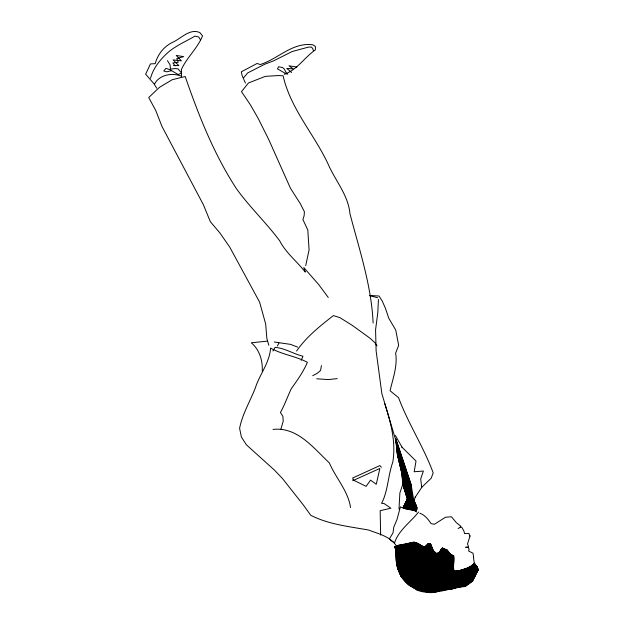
<?xml version="1.0" encoding="UTF-8"?>
<svg xmlns="http://www.w3.org/2000/svg" width="624" height="624" viewBox="0 0 624 624"><rect width="100%" height="100%" fill="white"/><g stroke="black" fill="none" stroke-linecap="round" stroke-linejoin="round"><path stroke-width="0.94" d="M378.433 299.411L377.801 312.64L375.57 329.768L376.124 350.875L381.857 393.588L395.881 440.622L397.387 454.553L401.989 473.85L402.761 484.286L407.347 498.935L403.042 507.749L416.052 510.923L416.754 509.816L416.879 507.367L413.735 500.081L411.115 484.762L395.772 438.734L395.881 440.622M398.993 509.083L399.883 492.929L402.761 484.286M321.454 365.586L320.525 370.484L317.164 373.355L312.749 375.671M305.721 265.621L309.083 249.904L307.796 229.967L302.921 219.554L304.114 215.764L304.411 211.778L300.378 203.783L290.464 188.245L268.718 139.503L258.18 118.396L250.341 104.746L241.488 91.634L248.461 82.969L265.372 76.354L278.593 75.543L283.124 75.824C290.542 108.911 314.324 134.261 328.286 164.447C335.439 180.843 348.317 195.328 349.955 213.681C359.307 249.655 371.491 285.628 373.113 323.014M414.102 500.932L415.139 497.063M280.753 429.554L283.234 421.177L282.875 416.364L280.433 412.472C284.723 404.906 287.5 396.614 291.268 388.729C297.344 380.242 303.272 371.99 307.375 362.287C295.628 356.078 281.993 354.58 270.582 348.067C269.646 362.661 259.701 374.314 255.388 387.769C250.146 401.294 242.479 413.821 239.593 428.267L241.379 436.987L246.34 444.756L274.474 470.153L282.5 478.561L303.428 505.097L310.783 515.307C328.7 524.495 349.112 526.508 368.659 530.049C378.565 533.855 390.702 536.546 396.575 546.281C402.106 544.097 408.416 543.551 414.32 542.077L424.749 547.1L428.15 543.808L430.427 543.652L433.337 550.93L436.488 553.426L439.14 552.942L441.223 548.987L442.619 548.005L444.397 549.198L447.002 549.783L450.59 554.44L453.718 555.711C455.278 560.586 452.322 565.656 454.069 570.515L455.879 571.116C462.431 570.118 469.521 568.246 474.248 563.316L477.22 567.076L478.358 569.657L472.781 581.014L465.434 586.505C448.89 587.738 432.721 596.567 416.27 589.875M150.532 78.281C152.903 69.147 158.66 61.581 165.259 55.037C173.566 46.504 184.86 42.104 194.953 36.098L198.713 36.98L200.476 39.819M470.106 535.735L467.532 543.902L468.569 546.913L465.621 547.232L468.359 547.607L469.076 549.245L468.601 550.992L472.992 553.223L473.678 557.513M301.174 360.368L302.96 356.249C293.498 353.941 285.028 348.208 275.114 347.357L272.899 351M458.117 528.551L460.231 527.311L460.746 526.141L456.378 522.717L451.495 516.805L445.52 517.226L434.452 524.277L431.09 523.645C428.22 519.332 424.85 514.995 419.804 513.178M415.249 497.172L421.707 487.461L420.693 478.943L423.376 471.05L414.18 471.752L416.021 461.042L401.497 446.722M277.376 345.985L278.92 343.153M395.85 440.138L396.107 439.733M395.936 441.145L396.357 440.482M396.037 442.12L396.607 441.23M396.146 443.102L396.856 441.979M396.256 444.077L397.106 442.728L396.061 442.299M396.357 445.052L397.355 443.477M396.466 446.027L397.605 444.226M396.568 447.002L397.855 444.974M396.677 447.977L398.104 445.723M396.778 448.952L398.354 446.472M396.887 449.935L398.603 447.221L396.505 446.394M396.989 450.91L398.853 447.97M397.098 451.885L399.103 448.718M397.199 452.86L399.352 449.467M397.309 453.835L399.602 450.216M397.433 454.779L399.851 450.965M397.628 455.614L400.101 451.714M397.823 456.448L400.351 452.47L397.012 451.082M398.018 457.283L400.6 453.219M398.213 458.117L400.85 453.968M401.099 454.717L398.408 458.952L403.159 460.894M398.603 459.787L401.349 455.465M398.798 460.621L401.599 456.214M398.993 461.456L401.848 456.963L397.543 455.216M399.188 462.29L402.098 457.712L397.683 455.832M399.383 463.125L402.347 458.461M399.586 463.96L402.597 459.209M399.789 464.786L402.847 459.958M399.984 465.613L403.096 460.707M400.187 466.432L403.346 461.456M400.39 467.259L403.595 462.205M400.585 468.086L403.845 462.953M404.095 463.702L400.787 468.913L406.622 471.276M400.99 469.739L404.344 464.451M401.193 470.566L404.594 465.2M401.388 471.393L404.843 465.949M401.591 472.22L405.093 466.697L399.719 464.506M401.794 473.047L405.343 467.446L399.867 465.13M405.592 468.195L401.989 473.881L408.353 476.463L402.956 484.918M402.067 474.903L405.842 468.944M402.137 475.925L406.091 469.693M402.215 476.947L406.341 470.441M402.293 477.968L406.598 471.19M402.441 480.02L407.098 472.688M402.519 481.042L407.347 473.444M402.597 482.063L407.597 474.193M407.846 474.942L402.675 483.085L411.232 486.603M402.745 484.107L408.096 475.691M403.198 485.683L408.595 477.188M403.439 486.447L408.845 477.937M403.673 487.211L409.094 478.686M403.915 487.976L409.344 479.435M404.157 488.74L409.594 480.184M404.399 489.512L409.843 480.932M404.633 490.277L410.093 481.681L402.324 478.452M404.875 491.041L410.342 482.43M405.116 491.806L410.592 483.179M410.842 483.928L405.35 492.57L411.746 495.214M405.592 493.334L411.091 484.676M405.834 494.099L411.177 485.683M406.068 494.863L411.239 486.728M406.31 495.635L411.302 487.773L402.753 484.224M406.552 496.4L411.364 488.818M406.786 497.164L411.427 489.856M407.027 497.929L411.489 490.901M407.269 498.693L411.551 491.946M405.701 502.304L411.614 492.983L404.547 490.004M403.299 507.234L411.676 494.029L404.953 491.283M403.588 507.913L411.739 495.074M404.219 508.069L411.801 496.119M404.843 508.217L411.863 497.156M405.475 508.373L411.934 498.202L411.115 484.762M406.107 508.521L412.363 498.67M406.731 508.677L412.799 499.122M407.363 508.825L413.236 499.567M407.987 508.981L413.681 500.019M408.619 509.129L414.001 500.651M409.874 509.434L414.617 501.969M410.506 509.582L414.921 502.624M411.138 509.738L415.233 503.287M411.762 509.886L415.537 503.942M412.394 510.042L415.841 504.605M413.026 510.19L416.13 505.292M413.65 510.346L416.395 506.017M414.281 510.494L416.66 506.75L405.733 502.242M414.905 510.65L416.871 507.554M415.537 510.799L416.809 508.802M395.015 547.693L395.873 546.343M395.39 548.246L396.872 545.914M395.772 548.792L397.862 545.485M396.037 549.51L398.798 545.165M396.061 550.625L399.571 545.095M396.076 551.741L400.343 545.017M396.092 552.848L401.115 544.947M396.107 553.964L401.887 544.869L453.258 566.062M396.131 555.079L402.659 544.799M396.146 556.195L403.494 544.619M396.162 557.31L404.352 544.409M396.178 558.425L405.21 544.206M396.201 559.541L406.068 543.995M396.217 560.656L406.918 543.793M396.24 561.756L407.776 543.59M396.412 562.637L408.634 543.379M396.575 563.511L409.492 543.176M396.747 564.392L410.342 542.966M396.911 565.266L411.2 542.763M397.082 566.147L412.058 542.552M397.246 567.021L412.916 542.35M397.418 567.902L413.735 542.194M397.675 568.643L414.359 542.35M397.964 569.322L414.983 542.513M398.26 570.001L415.607 542.669M398.549 570.687L416.231 542.833M398.845 571.366L416.855 542.989M399.134 572.044L417.479 543.153M399.43 572.723L418.08 543.356M399.727 573.409L418.556 543.738M400.015 574.088L419.039 544.12M400.312 574.766L419.523 544.51M400.6 575.445L419.999 544.892M400.897 576.131L420.482 545.282M401.248 576.716L421.021 545.571M421.582 545.821L401.677 577.184L436.636 591.646M402.106 577.652L422.152 546.07M402.535 578.12L422.721 546.32M402.964 578.588L423.283 546.577M423.852 546.827L403.393 579.049L435.435 592.27M403.822 579.517L424.421 547.076M404.251 579.985L425.771 546.094M404.68 580.453L427.822 543.988M405.109 580.921L428.711 543.738M405.538 581.381L429.46 543.699M405.967 581.849L430.56 543.816M406.396 582.317L430.661 544.089M406.825 582.785L430.95 544.783M407.254 583.253L431.231 545.485M407.683 583.713L431.512 546.187M408.112 584.181L431.792 546.881M408.541 584.649L432.073 547.583M416.372 589.438L409.04 585.117L432.354 548.278M409.484 585.445L432.635 548.98M410.023 585.749L432.916 549.674M410.553 586.045L433.196 550.376M411.091 586.349L433.594 550.906M411.622 586.654L434.047 551.32M412.16 586.95L434.507 551.741M412.69 587.254L434.967 552.162M413.228 587.551L435.427 552.583M413.759 587.855L435.88 553.004M414.289 588.159L436.34 553.426M414.827 588.455L437.12 553.34M415.358 588.76L438.056 553.012M415.896 589.056L438.992 552.677M416.426 589.36L442.673 548.02M417.011 589.586L443.235 548.278M417.643 589.735L443.797 548.535M418.267 589.891L444.358 548.8M418.899 590.039L444.912 549.058M419.531 590.195L445.474 549.315M420.155 590.343L446.035 549.58M420.787 590.499L446.597 549.838M421.411 590.647L447.088 550.204M422.042 590.803L447.494 550.703M422.666 590.951L447.907 551.203M423.298 591.107L448.313 551.702M423.93 591.256L448.718 552.201M424.554 591.412L449.132 552.7M425.186 591.56L449.537 553.199M425.81 591.716L449.943 553.699M426.442 591.864L450.356 554.198M427.066 592.02L450.84 554.58M427.697 592.168L451.409 554.814M428.329 592.324L451.987 555.056M428.953 592.48L452.564 555.29M429.585 592.628L453.133 555.532M430.248 592.73L453.625 555.906M453.578 557.115L430.997 592.683L406.7 582.644M431.753 592.636L453.539 558.324M432.51 592.589L453.492 559.533M433.259 592.55L453.445 560.75M434.015 592.504L453.406 561.959M434.764 592.457L453.359 563.168M435.7 592.137L453.32 564.377L404.687 544.331M436.777 591.575L453.274 565.594M437.806 591.1L453.227 566.803M438.695 590.834L453.188 568.012M439.514 590.694L453.344 568.901L397.27 545.743M440.326 590.561L453.531 569.759M441.137 590.421L453.71 570.617M441.948 590.281L454.256 570.905M442.759 590.148L454.865 571.077M455.481 571.249L443.578 590.008L398.954 571.615M444.389 589.867L456.316 571.077M445.185 589.766L457.158 570.898M445.957 589.68L457.993 570.718M446.737 589.602L458.835 570.539M447.517 589.516L459.67 570.359M448.289 589.438L460.512 570.188L474.926 576.124M449.069 589.352L461.37 569.977L475.168 575.663L471.253 581.825M462.275 569.689L449.842 589.274L397.363 567.598M450.622 589.189L463.18 569.408M451.402 589.111L464.092 569.119M452.174 589.025L464.997 568.831M453.921 588.565L466.814 568.261M454.841 588.26L467.789 567.856M455.762 587.948L468.842 567.333M469.903 566.818L456.682 587.636L396.427 562.739M457.603 587.332L470.956 566.303M458.422 587.184L472.407 565.157M459.241 587.036L474.388 563.176M460.06 586.888L474.778 563.706L474.092 563.472M460.886 586.732L475.168 564.236M461.705 586.583L475.558 564.767M462.524 586.435L475.948 565.297M463.343 586.287L476.338 565.82M464.162 586.139L476.72 566.35M477.11 566.881L464.981 585.991L396.17 557.599M466.003 585.523L477.399 567.575M467.314 584.594L477.656 568.308L471.713 565.851M468.632 583.674L477.922 569.033M469.942 582.746L478.187 569.759M296.564 351.055C306.22 336.991 320.011 326.063 333.372 315.596L339.924 317.655L352.381 325.447L370.055 338.247L374.837 342.615L377.029 345.922M243.812 77.579L247.65 72.953L264.67 64.264L273.655 60.824L292.172 51.527L308.498 47.096L311.275 47.05L312.718 48.508L313.357 50.622M418.564 512.023C410.631 522.155 398.502 530.33 394.555 542.864L390.671 540.384L389.47 538.808L393.011 532.857L393.791 527.124L396.958 519.628L400.397 506.93L406.224 509.168L410.92 509.824M421.411 487.625L431.168 478.273L433.189 472.867C423.657 446.956 408.229 423.602 398.549 397.652L390.078 390.749C392.87 378.448 397.722 365.914 395.639 353.184L398.642 345.322L395.756 330.104L388.814 318.326L385.429 308.303L382.255 301.088L378.986 296.002L369.509 295.48M284.224 74.326C297.328 69.787 304.411 57.392 315.385 49.889L315.409 46.441L312.85 44.795C292.36 42.034 278.148 58.96 260.177 64.553L257.119 63.445L241.285 71.838L242.182 75.707L245.427 83.078M352.794 480.667L379.86 468.452L376.256 484.279L370.547 480.145L366.101 486.377L352.934 479.817M397.761 545.984L394.321 547.014L395.858 549.323C395.702 562.45 397.496 576.67 409.04 585.117M171.343 70.699L166.709 71.846L163.745 70.941L165.976 68.344L169.861 69.662L178.183 74.56L181.639 73.063L178.027 68.874L175.032 68.562L170.43 69.116L170.032 64.717L167.427 60.637M407.347 498.935L411.934 498.233L413.735 500.081M460.231 527.311L461.698 527.132L463.944 531.071L464.545 533.606L468.858 533.333L469.88 536.156M337.249 378.62L328.349 379.587L316.696 378.784M267.041 341.18L251.3 342.779C259.537 349.736 262.837 360.688 262.259 371.194M272.992 429.429C297.211 426.582 313.646 448.094 329.355 462.922C335.751 477.992 348.231 491.072 350.532 507.554M173.464 65.504L178.854 65.582L173.051 59.888L181.405 60.863L176.225 55.427L183.651 56.636L176.795 58.555L178.214 62.291L172.864 62.969L175.18 65.902M296.969 67.096L288.982 65.801L293.124 68.866L286.751 68.39L291.642 72.501M274.303 342.014L290.534 344.37L297.617 347.123M369.58 295.636L377.692 297.726M395.842 439.967L396.24 440.131M395.873 440.544L396.458 440.786M395.936 441.129L396.677 441.433M395.998 441.714L396.887 442.081M396.123 442.884L397.324 443.375M396.185 443.469L397.543 444.023M396.248 444.054L397.753 444.678M396.31 444.639L397.972 445.325M396.373 445.224L398.19 445.973M396.443 445.809L398.408 446.62M396.568 446.979L398.837 447.923M396.63 447.564L399.056 448.57M396.692 448.149L399.266 449.218M396.755 448.742L399.485 449.865M396.817 449.327L399.703 450.512M396.88 449.912L399.922 451.16M396.942 450.497L400.132 451.815M397.075 451.667L400.569 453.11M397.137 452.252L400.78 453.757M397.199 452.837L400.998 454.405M397.262 453.422L401.216 455.052M397.324 454.007L401.435 455.707M397.394 454.6L401.645 456.355M397.831 456.456L402.301 458.297M397.972 457.072L402.511 458.952M398.12 457.696L402.73 459.599M398.26 458.312L402.948 460.247M398.549 459.553L403.377 461.542M398.697 460.169L403.595 462.189M398.837 460.793L403.814 462.844M398.986 461.409L404.024 463.492M399.134 462.025L404.243 464.139M399.274 462.649L404.461 464.786M399.422 463.265L404.672 465.434M399.571 463.889L404.89 466.081M400.023 465.754L405.538 468.031M400.171 466.378L405.756 468.679M400.319 466.994L405.974 469.326M400.475 467.618L406.193 469.973M400.624 468.242L406.403 470.629M400.928 469.482L406.84 471.923L402.371 478.998L410.296 482.305M401.076 470.106L407.051 472.571M401.224 470.73L407.269 473.218M401.38 471.346L407.488 473.873M401.528 471.97L407.706 474.521M401.684 472.594L407.917 475.168M401.833 473.21L408.135 475.816M402.028 474.412L408.564 477.11M402.074 474.989L408.782 477.766M402.113 475.566L409.001 478.413M402.152 476.143L409.219 479.06M402.199 476.72L409.43 479.708M402.238 477.298L409.648 480.355M402.285 477.875L409.867 481.003M402.41 479.606L410.514 482.953M402.457 480.184L410.732 483.6M402.496 480.761L410.943 484.247M402.542 481.338L411.122 484.887M402.581 481.915L411.161 485.456M402.628 482.492L411.193 486.034M402.714 483.647L411.263 487.18M402.94 484.864L411.333 488.327M403.143 485.503L411.364 488.896M403.346 486.143L411.403 489.473M403.541 486.79L411.434 490.051M403.744 487.43L411.473 490.62M403.946 488.077L411.505 491.197M404.149 488.717L411.544 491.767M404.344 489.356L411.575 492.344M404.75 490.643L411.645 493.49M405.155 491.93L411.715 494.637M405.553 493.21L411.785 495.784M405.756 493.857L411.817 496.361M405.959 494.497L411.856 496.93M406.154 495.144L411.887 497.507M406.357 495.784L411.926 498.085M406.559 496.423L412.604 498.927M406.762 497.071L413.525 499.863M406.957 497.71L413.985 500.612M407.16 498.35L414.305 501.306L409.25 509.278L403.463 506.899M407.324 498.982L414.632 502M407.098 499.442L414.952 502.687M406.871 499.91L415.272 503.381M406.637 500.378L415.6 504.075M406.411 500.846L415.919 504.769M406.185 501.306L416.185 505.432M405.959 501.774L416.419 506.095M405.506 502.702L416.879 507.398M405.28 503.17L416.848 507.952M405.054 503.638L416.824 508.498M404.82 504.098L416.793 509.044M404.594 504.566L416.762 509.59M404.368 505.034L416.582 510.073M404.141 505.502L416.302 510.518M403.915 505.963L415.74 510.845M403.689 506.431L412.48 510.058M403.237 507.359L405.959 508.49M442.198 548.067L446.948 550.025M441.901 548.504L447.634 550.867M428.977 543.73L430.825 544.495M441.613 548.941L448.328 551.717M427.955 543.863L431.098 545.165M441.316 549.385L449.015 552.56M427.557 544.261L431.371 545.836M441.028 549.822L449.701 553.402M427.167 544.658L431.636 546.507M440.731 550.259L450.395 554.245M473.694 563.87L475.418 564.58M426.777 545.056L431.909 547.178M440.443 550.696L453.617 556.14M473.296 564.26L476.011 565.383M426.387 545.454L432.182 547.849M440.154 551.14L453.593 556.686M472.906 564.658L476.603 566.186M425.997 545.852L432.448 548.519M439.858 551.577L453.578 557.24M472.508 565.055L477.181 566.982M425.607 546.25L432.721 549.19M439.569 552.014L453.554 557.794M472.111 565.453L477.422 567.645M415.529 542.654L418.977 544.073M425.217 546.647L432.994 549.861M439.273 552.458L453.539 558.34M413.252 542.272L420.42 545.228M424.827 547.053L433.267 550.532M438.703 552.778L453.515 558.893M471.182 566.186L477.898 568.955M412.394 542.474L434.234 551.491M437.978 553.036L453.492 559.447M470.566 566.491L478.132 569.618M411.536 542.677L435.341 552.513M437.245 553.293L453.476 559.993M469.95 566.795L478.015 570.125M410.678 542.888L453.453 560.547M469.326 567.099L477.781 570.593M409.828 543.091L453.437 561.101M468.71 567.403L477.539 571.054M408.97 543.301L453.414 561.647M468.094 567.707L477.305 571.514M408.112 543.504L453.398 562.201M467.47 568.012L477.071 571.974M407.254 543.715L453.375 562.754M466.752 568.277L476.83 572.434M406.403 543.917L453.359 563.3M476.596 572.894L465.988 568.519L453.001 588.877L397.012 565.781M405.545 544.12L453.336 563.854M465.223 568.76L476.354 573.355M464.451 569.002L476.12 573.823M403.829 544.534L453.297 564.954M463.687 569.244L475.878 574.283M402.979 544.744L453.274 565.508M462.914 569.486L475.644 574.743M462.15 569.728L475.402 575.203M400.826 544.97L453.235 566.608M399.727 545.08L453.219 567.161M398.627 545.181L453.196 567.715M459.631 570.375L474.692 576.592M397.94 545.462L453.219 568.277M458.741 570.562L474.458 577.052M457.844 570.749L474.217 577.512M396.607 546.031L453.476 569.509M456.955 570.944L473.983 577.972M395.944 546.312L453.601 570.118M456.058 571.132L473.741 578.432M395.281 546.601L453.734 570.734M453.913 570.804L473.507 578.893M394.618 546.881L473.265 579.361M394.93 547.576L473.031 579.821M395.468 548.356L472.789 580.281M396.006 549.136L472.555 580.741M396.045 549.713L472.204 581.155M396.053 550.274L471.705 581.506M396.061 550.836L471.198 581.857M396.068 551.405L470.699 582.215M396.076 551.967L470.2 582.566M396.084 552.529L469.7 582.917M396.1 553.09L469.201 583.268M396.107 553.652L468.694 583.627M396.115 554.221L468.195 583.978M396.123 554.783L467.696 584.329M396.131 555.344L467.197 584.68M396.139 555.906L466.697 585.039M396.146 556.468L466.19 585.39M396.162 557.037L465.691 585.741M396.178 558.16L464.006 586.162M396.185 558.722L463.07 586.334M396.193 559.283L462.127 586.505M396.201 559.845L461.191 586.677M396.209 560.414L460.247 586.849M396.224 560.976L459.311 587.02M396.232 561.538L458.367 587.192M396.31 562.13L457.462 587.379M396.544 563.347L455.965 587.878M396.661 563.956L455.216 588.128M396.778 564.564L454.467 588.377M396.895 565.172L453.726 588.635M397.129 566.381L452.01 589.04M397.246 566.99L450.934 589.157M397.488 568.214L448.773 589.384M397.777 568.893L447.689 589.501M398.073 569.572L446.612 589.61M398.362 570.25L445.528 589.727M398.658 570.937L444.483 589.852M399.243 572.294L442.564 590.179M399.539 572.972L441.605 590.343M399.828 573.659L440.645 590.507M400.124 574.337L439.686 590.671M400.421 575.016L438.727 590.834M400.709 575.695L437.915 591.061M401.006 576.381L437.237 591.334M402.55 578.136L436.036 591.958M404.204 579.938L434.561 592.472M405.038 580.843L433.376 592.543M405.865 581.74L432.19 592.613M407.527 583.549L429.445 592.597M408.353 584.446L426.161 591.802M409.664 585.546L422.877 591.006M413.384 587.644L419.601 590.21M286.432 74.014L277.493 68.866L278.6 66.721L282.586 67.61C285.441 68.952 285.082 72.813 287.789 74.264M414.281 510.455L416.676 511.906M381.389 467.251L379.852 465.59L352.654 478.015L353.465 479.864M328.255 297.476L318.653 284.497L303.787 267.556L305.269 272.095C297.008 261.378 286.01 253.087 279.685 240.809C266.152 222.604 249.522 207.004 236.332 188.518C213.806 153.956 198.643 115.331 185.203 76.502L172.224 79.708L159.44 87.352L148.723 97.523L155.758 110.503L161.936 126.376L203.354 204.649L210.35 221.715L219.952 233.009L229.772 247.166L259.623 302.149L265.691 324.113L266.83 338.372L268.819 345.236M156.733 88.195L153.988 83.795L145.642 74.178L150.462 63.921L155.181 63.656C157.927 53.843 164.346 45.903 173.792 41.73C181.779 37.783 190.359 28.181 199.875 32.612L202.55 35.864C197.605 48.196 187.052 57.221 181.498 69.248L181.545 76.354M402.176 447.424L395.359 435.443M384.758 403.673C390.85 422.542 396.146 442.276 392.761 462.236C387.902 475.831 388.183 490.519 381.592 503.396L383.877 503.42L390.905 508.217L380.172 510.689L380.64 535.096M473.468 557.38L474.318 563.472M154.37 84.443A19.718 15.46 4.2 0 1 181.288 76.12"/></g></svg>
